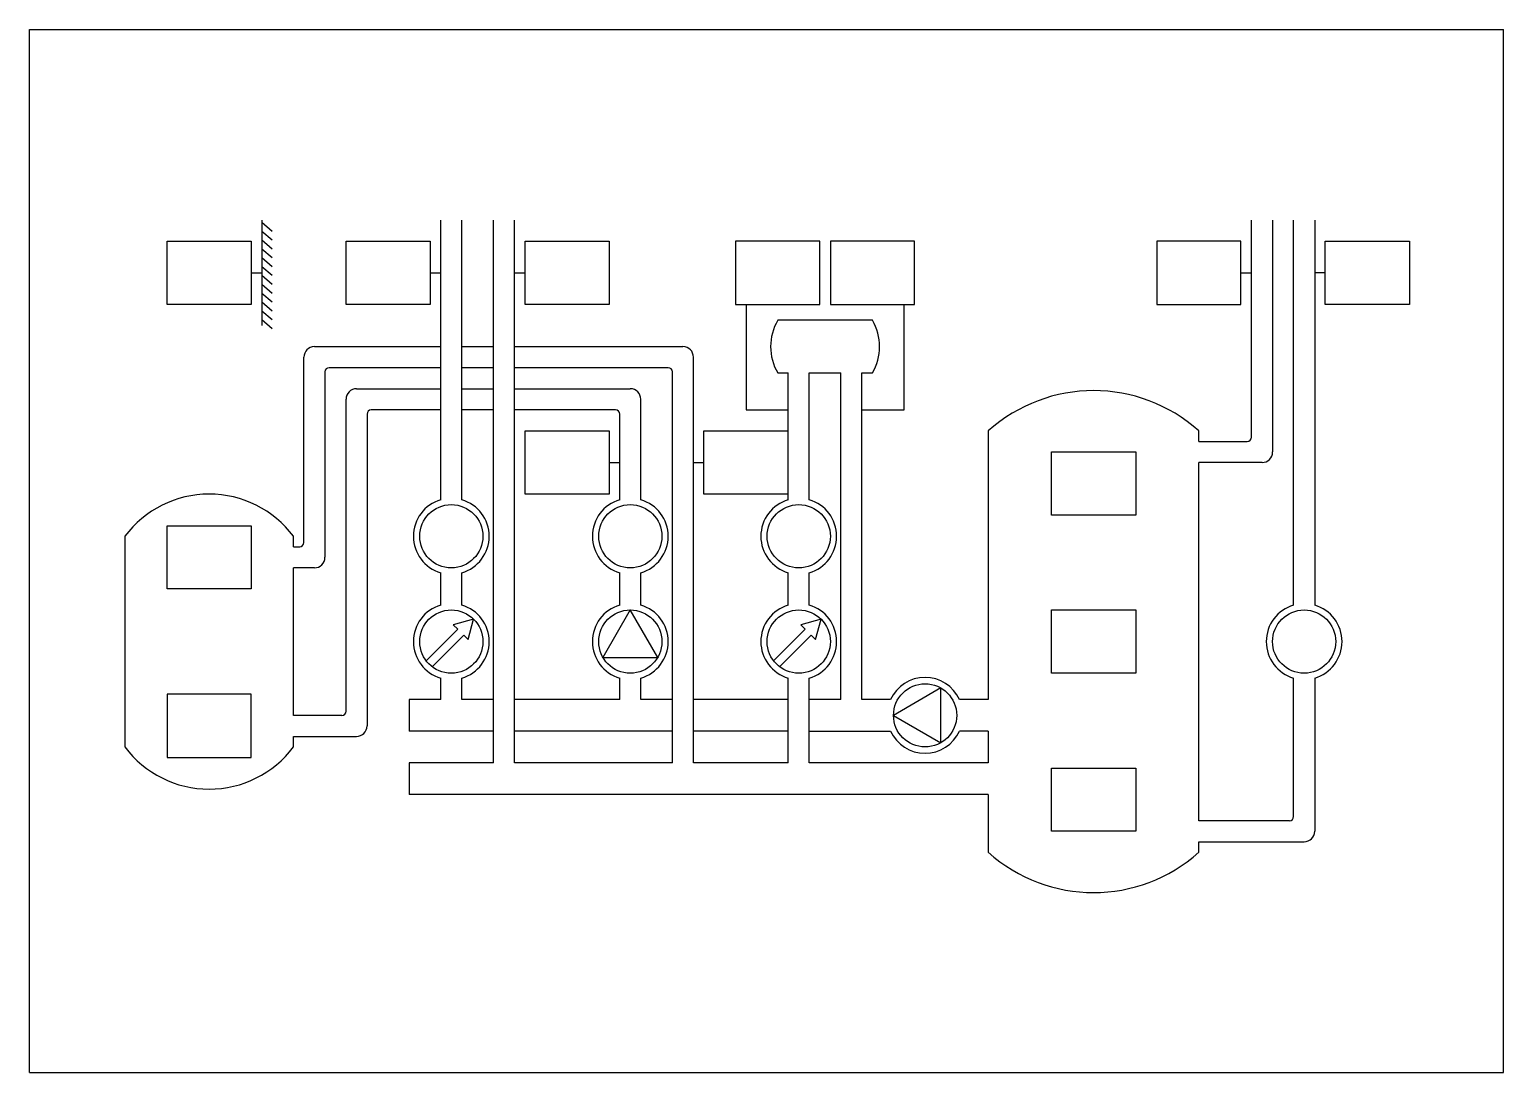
# Model space of a CAD drawing. Header units: millimetres. Extents: x 0 to 420, y 0 to 297.
import ezdxf

# ---------------------------------------------------------------- set-up
doc = ezdxf.new("R2010")
doc.units = ezdxf.units.MM
doc.header["$LTSCALE"] = 23.1
doc.layers.get('0').update_dxf_attribs({"linetype": 'CONTINUOUS'})
doc.layers.add('05_CURVES', color=7, linetype='CONTINUOUS')

msp = doc.modelspace()

# ---------------------------------------------------------------- linework, layer by layer
at = {"color": 7, "linetype": 'CONTINUOUS'}
for p, q in [((0, 0), (0, 297)), ((0, 297), (420, 297)), ((420, 0), (420, 297)), ((0, 0), (420, 0))]:
    msp.add_line(p, q, dxfattribs=at)
at = {"layer": '05_CURVES', "color": 4, "linetype": 'CONTINUOUS'}
for p, q in [((66.19, 242.7), (66.19, 212.7)), ((66.19, 242.1), (69.19, 239.58)), ((66.19, 239.58), (69.19, 237.07)), ((117.19, 163.08), (117.19, 242.7)), ((123.19, 163.08), (123.19, 242.7)), ((132.19, 88.2), (132.19, 242.7)), ((138.19, 88.2), (138.19, 242.7)), ((348.19, 180.9), (348.19, 242.7)), ((354.19, 242.7), (354.19, 176.7)), ((360.19, 133.08), (360.19, 242.7)), ((366.19, 242.7), (366.19, 133.08)), ((39.19, 218.7), (39.19, 236.7)), ((39.19, 236.7), (63.19, 236.7)), ((63.19, 236.7), (63.19, 218.7)), ((66.19, 237.07), (69.19, 234.55)), ((90.19, 218.7), (90.19, 236.7)), ((90.19, 236.7), (114.19, 236.7)), ((114.19, 236.7), (114.19, 218.7)), ((141.19, 218.7), (141.19, 236.7)), ((141.19, 236.7), (165.19, 236.7)), ((165.19, 236.7), (165.19, 218.7)), ((201.19, 236.7), (201.19, 218.7)), ((225.19, 236.7), (201.19, 236.7)), ((225.19, 218.7), (225.19, 236.7)), ((228.19, 236.7), (228.19, 218.7)), ((252.19, 236.7), (228.19, 236.7)), ((252.19, 218.7), (252.19, 236.7)), ((345.19, 236.7), (321.19, 236.7)), ((321.19, 236.7), (321.19, 218.7)), ((345.19, 218.7), (345.19, 236.7)), ((369.19, 236.7), (393.19, 236.7)), ((369.19, 218.7), (369.19, 236.7)), ((393.19, 236.7), (393.19, 218.7)), ((66.19, 234.55), (69.19, 232.03)), ((66.19, 232.03), (69.19, 229.52)), ((63.19, 227.7), (66.19, 227.7)), ((66.19, 229.52), (69.19, 227)), ((66.19, 227), (69.19, 224.48)), ((114.19, 227.7), (117.19, 227.7)), ((138.19, 227.7), (141.19, 227.7)), ((345.19, 227.7), (348.19, 227.7)), ((369.19, 227.7), (366.19, 227.7)), ((66.19, 224.48), (69.19, 221.96)), ((63.19, 218.7), (39.19, 218.7)), ((66.19, 221.96), (69.19, 219.45)), ((66.19, 219.45), (69.19, 216.93)), ((114.19, 218.7), (90.19, 218.7)), ((165.19, 218.7), (141.19, 218.7)), ((201.19, 218.7), (225.19, 218.7)), ((204.19, 218.7), (204.19, 188.7)), ((228.19, 218.7), (252.19, 218.7)), ((249.19, 188.7), (249.19, 218.7)), ((321.19, 218.7), (345.19, 218.7)), ((393.19, 218.7), (369.19, 218.7)), ((66.19, 216.93), (69.19, 214.41)), ((66.19, 214.41), (69.19, 211.89)), ((240.19, 214.2), (213.19, 214.2)), ((81.19, 206.7), (117.19, 206.7)), ((123.19, 206.7), (132.19, 206.7)), ((138.19, 206.7), (186.19, 206.7)), ((78.19, 150.9), (78.19, 203.7)), ((189.19, 88.2), (189.19, 203.7)), ((84.19, 199.5), (84.19, 146.7)), ((117.19, 200.7), (85.39, 200.7)), ((132.19, 200.7), (123.19, 200.7)), ((181.99, 200.7), (138.19, 200.7)), ((183.19, 88.2), (183.19, 199.5)), ((213.19, 199.2), (216.19, 199.2)), ((216.19, 163.08), (216.19, 199.2)), ((222.19, 163.08), (222.19, 199.2)), ((222.19, 199.2), (231.19, 199.2)), ((231.19, 106.2), (231.19, 199.2)), ((237.19, 106.2), (237.19, 199.2)), ((237.19, 199.2), (240.19, 199.2)), ((93.19, 194.7), (117.19, 194.7)), ((123.19, 194.7), (132.19, 194.7)), ((138.19, 194.7), (171.19, 194.7)), ((90.19, 102.9), (90.19, 191.7)), ((174.19, 163.08), (174.19, 191.7)), ((96.19, 187.5), (96.19, 98.7)), ((117.19, 188.7), (97.39, 188.7)), ((132.19, 188.7), (123.19, 188.7)), ((166.99, 188.7), (138.19, 188.7)), ((168.19, 163.08), (168.19, 187.5)), ((204.19, 188.7), (216.19, 188.7)), ((237.19, 188.7), (249.19, 188.7)), ((141.19, 164.7), (141.19, 182.7)), ((141.19, 182.7), (165.19, 182.7)), ((165.19, 182.7), (165.19, 164.7)), ((192.19, 164.7), (192.19, 182.7)), ((192.19, 182.7), (216.19, 182.7)), ((273.19, 182.7), (273.19, 106.2)), ((333.19, 179.7), (333.19, 182.7)), ((291.19, 176.7), (315.19, 176.7)), ((291.19, 158.7), (291.19, 176.7)), ((315.19, 176.7), (315.19, 158.7)), ((333.19, 179.7), (346.99, 179.7)), ((165.19, 173.7), (168.19, 173.7)), ((189.19, 173.7), (192.19, 173.7)), ((351.19, 173.7), (333.19, 173.7)), ((333.19, 71.7), (333.19, 173.7)), ((165.19, 164.7), (141.19, 164.7)), ((216.19, 164.7), (192.19, 164.7)), ((39.19, 137.7), (39.19, 155.7)), ((39.19, 155.7), (63.19, 155.7)), ((63.19, 155.7), (63.19, 137.7)), ((315.19, 158.7), (291.19, 158.7)), ((27.19, 152.7), (27.19, 92.7)), ((75.19, 149.7), (75.19, 152.7)), ((75.19, 149.7), (76.99, 149.7)), ((75.19, 101.7), (75.19, 143.7)), ((81.19, 143.7), (75.19, 143.7)), ((117.19, 133.08), (117.19, 142.33)), ((123.19, 133.08), (123.19, 142.33)), ((168.19, 133.08), (168.19, 142.33)), ((174.19, 133.08), (174.19, 142.33)), ((216.19, 133.08), (216.19, 142.33)), ((222.19, 133.08), (222.19, 142.33)), ((63.19, 137.7), (39.19, 137.7)), ((171.19, 131.7), (163.4, 118.2)), ((178.99, 118.2), (171.19, 131.7)), ((291.19, 131.7), (315.19, 131.7)), ((291.19, 113.7), (291.19, 131.7)), ((315.19, 131.7), (315.19, 113.7)), ((122.03, 126.24), (113.04, 117.24)), ((126.55, 129.07), (120.76, 127.51)), ((120.76, 127.51), (122.03, 126.24)), ((125, 123.27), (126.55, 129.07)), ((221.03, 126.24), (212.04, 117.24)), ((225.55, 129.07), (219.76, 127.51)), ((219.76, 127.51), (221.03, 126.24)), ((224, 123.27), (225.55, 129.07)), ((114.73, 115.55), (123.73, 124.54)), ((123.73, 124.54), (125, 123.27)), ((213.73, 115.55), (222.73, 124.54)), ((222.73, 124.54), (224, 123.27)), ((163.4, 118.2), (178.99, 118.2)), ((315.19, 113.7), (291.19, 113.7)), ((117.19, 106.2), (117.19, 112.33)), ((123.19, 106.2), (123.19, 112.33)), ((168.19, 106.2), (168.19, 112.33)), ((174.19, 106.2), (174.19, 112.33)), ((216.19, 88.2), (216.19, 112.33)), ((222.19, 88.2), (222.19, 112.33)), ((259.69, 109.5), (246.19, 101.7)), ((259.69, 93.91), (259.69, 109.5)), ((360.19, 72.9), (360.19, 112.33)), ((366.19, 112.33), (366.19, 68.7)), ((39.19, 107.7), (39.19, 89.7)), ((63.19, 107.7), (39.19, 107.7)), ((63.19, 89.7), (63.19, 107.7)), ((108.19, 106.2), (108.19, 97.2)), ((117.19, 106.2), (108.19, 106.2)), ((132.19, 106.2), (123.19, 106.2)), ((168.19, 106.2), (138.19, 106.2)), ((183.19, 106.2), (174.19, 106.2)), ((216.19, 106.2), (189.19, 106.2)), ((231.19, 106.2), (222.19, 106.2)), ((245.37, 106.2), (237.19, 106.2)), ((273.19, 106.2), (265.01, 106.2)), ((88.99, 101.7), (75.19, 101.7)), ((246.19, 101.7), (259.69, 93.91)), ((132.19, 97.2), (108.19, 97.2)), ((183.19, 97.2), (138.19, 97.2)), ((216.19, 97.2), (189.19, 97.2)), ((222.19, 97.2), (245.37, 97.2)), ((273.19, 97.2), (265.01, 97.2)), ((273.19, 97.2), (273.19, 88.2)), ((75.19, 92.7), (75.19, 95.7)), ((75.19, 95.7), (93.19, 95.7)), ((39.19, 89.7), (63.19, 89.7)), ((108.19, 88.2), (108.19, 79.2)), ((132.19, 88.2), (108.19, 88.2)), ((183.19, 88.2), (138.19, 88.2)), ((216.19, 88.2), (189.19, 88.2)), ((273.19, 88.2), (222.19, 88.2)), ((291.19, 86.7), (315.19, 86.7)), ((291.19, 68.7), (291.19, 86.7)), ((315.19, 86.7), (315.19, 68.7)), ((273.19, 79.2), (108.19, 79.2)), ((273.19, 79.2), (273.19, 62.7)), ((358.99, 71.7), (333.19, 71.7)), ((315.19, 68.7), (291.19, 68.7)), ((333.19, 65.7), (363.19, 65.7)), ((333.19, 62.7), (333.19, 65.7))]:
    msp.add_line(p, q, dxfattribs=at)
for centre in [(120.19, 152.7), (171.19, 152.7), (219.19, 152.7), (120.19, 122.7), (171.19, 122.7), (219.19, 122.7), (363.19, 122.7), (255.19, 101.7)]:
    msp.add_circle(centre, 9, dxfattribs=at)
for centre, radius, start, end in [((226.18, 206.7), 15, 150, 210), ((227.2, 206.7), 15, 330, 30), ((81.19, 203.7), 3, 90, 180), ((186.19, 203.7), 3, 0, 90), ((85.39, 199.5), 1.2, 90, 180), ((181.99, 199.5), 1.2, 0, 90), ((93.19, 191.7), 3, 90, 180), ((171.19, 191.7), 3, 0, 90), ((303.19, 149.16), 45, 48.1897, 131.8103), ((97.39, 187.5), 1.2, 90, 180), ((166.99, 187.5), 1.2, 0, 90), ((346.99, 180.9), 1.2, 270, 360), ((351.19, 176.7), 3, 270, 360), ((51.19, 134.7), 30, 36.8699, 143.1301), ((120.19, 152.7), 10.8, 106.1276, 253.8724), ((120.19, 152.7), 10.8, 286.1276, 73.8724), ((171.19, 152.7), 10.8, 106.1276, 253.8724), ((171.19, 152.7), 10.8, 286.1276, 73.8724), ((219.19, 152.7), 10.8, 106.1276, 253.8724), ((219.19, 152.7), 10.8, 286.1276, 73.8724), ((76.99, 150.9), 1.2, 270, 360), ((81.19, 146.7), 3, 270, 360), ((120.19, 122.7), 10.8, 106.1276, 253.8724), ((120.19, 122.7), 10.8, 286.1276, 73.8724), ((171.19, 122.7), 10.8, 106.1276, 253.8724), ((171.19, 122.7), 10.8, 286.1276, 73.8724), ((219.19, 122.7), 10.8, 106.1276, 253.8724), ((219.19, 122.7), 10.8, 286.1276, 73.8724), ((363.19, 122.7), 10.8, 106.1276, 253.8724), ((363.19, 122.7), 10.8, 286.1276, 73.8724), ((255.19, 101.7), 10.8, 24.6243, 155.3757), ((88.99, 102.9), 1.2, 270, 360), ((93.19, 98.7), 3, 270, 360), ((255.19, 101.7), 10.8, 204.6243, 335.3757), ((51.19, 110.7), 30, 216.8699, 323.1301), ((358.99, 72.9), 1.2, 270, 360), ((363.19, 68.7), 3, 270, 360), ((303.19, 96.24), 45, 228.1897, 311.8103)]:
    msp.add_arc(centre, radius, start, end, dxfattribs=at)

doc.saveas('drawing.dxf')
